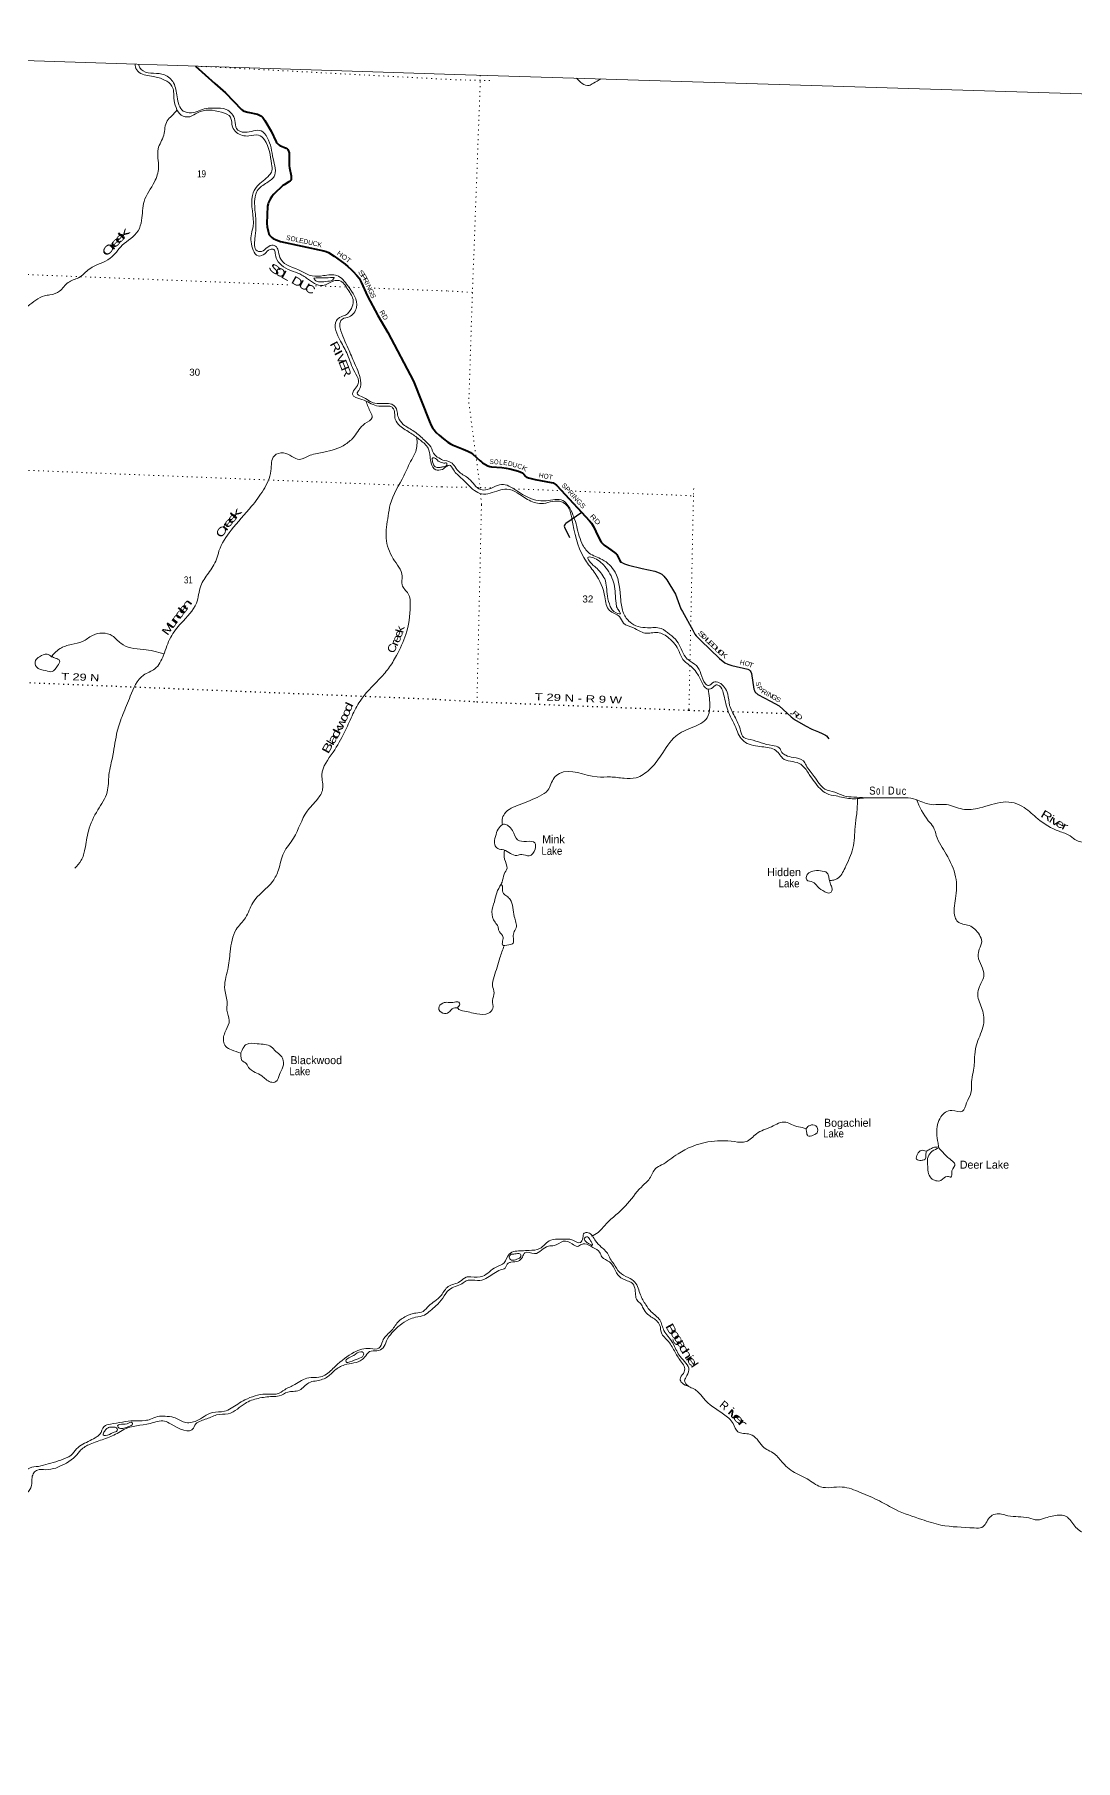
# Model space of a CAD drawing. Header units: feet. Extents: x -745759 to -493183, y 5472 to 195788.
# Drawn here: x -719405 to -693370, y 152644 to 195788 of the extents above; entities that cross this region are included whole.
import ezdxf
from ezdxf.enums import TextEntityAlignment as Align

# ---------------------------------------------------------------- set-up
doc = ezdxf.new("R2010")
doc.units = ezdxf.units.FT
doc.header["$LTSCALE"] = 80
doc.linetypes.add('DOTTED', pattern=[1.5, 0.3, -1.2])
for name, color, linetype, lineweight in [('26', 7, 'Continuous', 40), ('29', 7, 'Continuous', 25), ('39', 7, 'Continuous', 13), ('4', 7, 'Continuous', 13), ('6', 7, 'DOTTED', 25), ('7', 7, 'DOTTED', 13)]:
    doc.layers.add(name, color=color, linetype=linetype, lineweight=lineweight)
for name, color, linetype in [('27', 7, 'Continuous'), ('30', 7, 'Continuous'), ('41', 7, 'Continuous')]:
    doc.layers.add(name, color=color, linetype=linetype)

msp = doc.modelspace()

# ---------------------------------------------------------------- linework, layer by layer
at = {"layer": '26'}
for points in [[(-715380.86, 194998.03), (-714897.4, 194563.66), (-714630.74, 194330.06), (-714226.17, 193916.69), (-714193.15, 193887.78), (-714157.6, 193868.64), (-714073.47, 193846.49), (-713831.85, 193796.65), (-713790.78, 193782.48), (-713757.76, 193765.96), (-713728.87, 193747.38), (-713696.89, 193713.32), (-713641.37, 193639.87), (-713482.36, 193371.09), (-713358.49, 193108.36), (-713341.46, 193076.87), (-713322.77, 193053.9), (-713296.06, 193030.41), (-713294, 193029.38), (-713267.69, 193015.44), (-713114.72, 192947.02), (-713089.72, 192932.34), (-713071.15, 192913.75), (-713048.97, 192872.98), (-713041.23, 192851.81), (-713035.72, 192829.79), (-713033.3, 192503.05), (-713027.8, 192453.33), (-712988.08, 192255.63), (-712982.41, 192197.3), (-712983.95, 192184.4), (-712990.14, 192162.72), (-712997.37, 192148.27), (-713009.23, 192133.3), (-713047.16, 192102.19), (-713164.51, 192030.58), (-713190.64, 192011.59), (-713418.15, 191800.43), (-713472.99, 191737.39), (-713512.2, 191675.45), (-713549.34, 191592.86), (-713562.75, 191556.72), (-713573.97, 191496.45), (-713592.8, 191063.47), (-713589.57, 190984.8), (-713564.81, 190869.18), (-713546.24, 190807.23), (-713532.83, 190779.36), (-713511.47, 190752.58), (-713468.86, 190713.29), (-713432.87, 190689.8), (-713363.62, 190653.41), (-713255.96, 190618.11), (-712170.67, 190382.87), (-712112.14, 190363.32), (-712056.43, 190338.54), (-711907.13, 190248.17), (-711631.48, 190046.57), (-711569.45, 189991.67), (-711482.79, 189913.2), (-711439.46, 189867.78), (-711340.41, 189764.54), (-711288.82, 189696.41), (-711236.35, 189599.52), (-711075.83, 189246), (-710816.43, 188766.61), (-710569.56, 188340), (-709923.67, 187121.43), (-709524.95, 186115.72), (-709482.27, 186016.08), (-709455.45, 185960.33), (-709412.56, 185902.74), (-709356.4, 185842.64), (-709285.62, 185774.02), (-709177.93, 185681.07)], [(-709177.93, 185681.07), (-709068.55, 185598), (-709002.52, 185558.77), (-708932.82, 185524.05), (-708688.18, 185426.88), (-708565.58, 185372.43), (-708497.7, 185337.62), (-708465.5, 185315.65), (-708439.2, 185294.48), (-708258.93, 185127.67), (-708229.24, 185104.01), (-708201.38, 185085.43), (-708065.19, 185010.07), (-708046.62, 185000.78), (-708021.65, 184992.42), (-707979.56, 184985.29), (-707720.22, 184963.9), (-707608.65, 184949.68), (-707517.74, 184930.71), (-707304.29, 184873.28), (-707240.33, 184848.55), (-707203.18, 184827.86), (-707171.2, 184802.05), (-707121.67, 184746.3), (-707106.2, 184733.91), (-707089.42, 184722.32), (-707051.52, 184708.1), (-706885.76, 184664.88), (-706481.08, 184590.44), (-706437.13, 184577.52), (-706406.18, 184561), (-706381.41, 184546.55), (-706350.46, 184519.38), (-706229.61, 184398.22), (-705524.05, 183631.59), (-705474.52, 183572), (-705421.95, 183492.91), (-705305.52, 183242.8), (-705229.49, 183097.63), (-705209.89, 183070.79), (-705186.16, 183047.05), (-705159.8, 183023.95), (-705049.45, 182949.55), (-704896.76, 182841.1), (-704856.74, 182807.76), (-704840.01, 182789.48), (-704821.44, 182760.57), (-704768.66, 182641.32), (-704734.97, 182595.79), (-704732.95, 182595.72)]]:
    msp.add_lwpolyline(points, dxfattribs=at)
at = {"layer": '29'}
for points in [[(-705718.29, 183842.64), (-706118.07, 183566.02), (-706136.42, 183548.74), (-706148.3, 183527.13), (-706155.85, 183494.73), (-706152.61, 183470.96), (-706027.39, 183216.03)], [(-704732.95, 182595.72), (-704647.75, 182554.9), (-704548.44, 182524.66), (-704205.91, 182442.86), (-703888.43, 182374.55), (-703784.14, 182334.54), (-703719.37, 182295.65), (-703663.24, 182248.12), (-703589.98, 182158.08), (-703374.97, 181800.72), (-703237.91, 181431.48), (-703201.91, 181361.86), (-702944.59, 180897.31), (-702890.31, 180796.32), (-702860.08, 180757.43), (-702737.76, 180638.45), (-702276.3, 180192.06), (-702143.19, 180085.14), (-702065.56, 180048.8), (-701964.92, 180017.49), (-701563.24, 179921.48), (-701532.28, 179906.22), (-701506.37, 179880.29), (-701489.08, 179854.38), (-701472.52, 179813.36), (-701411.47, 179424.83), (-701402.18, 179392.07), (-701389.78, 179366.11), (-701379.51, 179348.86), (-701368.19, 179335.86), (-701349.28, 179319.69), (-701313.12, 179294.49), (-700999.57, 179127.91), (-700784, 179007.37), (-700484.69, 178730.67), (-700394.48, 178661.8), (-700125.81, 178509.03), (-699968.06, 178423.72), (-699799.84, 178358.27), (-699703.58, 178316.13), (-699621.54, 178277.24), (-699600.05, 178256.09), (-699536.87, 178184.64)]]:
    msp.add_lwpolyline(points, dxfattribs=at)
at = {"layer": '39'}
for points in [[(-709203.08, 184912.52), (-709368.79, 184904.81), (-709487.27, 185073.05), (-709511.24, 185233.59), (-709563.45, 185445.72), (-709753.33, 185645.03), (-709990.48, 185821.92), (-710265.75, 186004.33), (-710382.21, 186172.5), (-710449.63, 186459.98), (-710516.76, 186496.93), (-710617.55, 186498.82), (-710851.11, 186509.91), (-711218.19, 186665.58), (-711453.21, 186793.9), (-711427.74, 186877.76), (-711327.62, 187013.28), (-711300.97, 187127.4), (-711397.09, 187351.35), (-711579.51, 187792.8), (-711752.17, 188122.75), (-711850.95, 188639.74), (-711775.36, 188715.6), (-711625.72, 188776.46), (-711480.19, 188938.5), (-711434.42, 189128.65), (-711568.46, 189414.68), (-711781.72, 189635.09), (-711919.16, 189628.3), (-712193.94, 189513.71), (-712401.75, 189564.2), (-712604.23, 189699.34), (-712716.19, 189776.42), (-712934.66, 189863.69), (-713342.62, 190160.35), (-713384.8, 190319.57), (-713417.5, 190411.76), (-713514.1, 190417.53), (-713645.41, 190309.49), (-713815.03, 190253.44), (-713932.52, 190395.39), (-713980.94, 190807.39), (-713939.43, 190991.65), (-713953.42, 191767.99), (-713837.67, 191993.81), (-713532.39, 192268.84), (-713465.53, 192379.38), (-713474.86, 192553.49), (-713655.06, 193154.46), (-713799.61, 193275.23), (-714042.56, 193252.34), (-714351.75, 193341.11), (-714453.28, 193478.39), (-714502.3, 193720.71), (-714725.31, 193846.55), (-715328.95, 193833.61), (-715524.48, 193734.13), (-715736.71, 193774.69), (-715864.55, 193961.48), (-715917.9, 194195.89), (-715966.48, 194500.82), (-716150.28, 194649.38), (-716431.19, 194739.08), (-716788.24, 194841.83), (-716881.72, 194978.8), (-716885.35, 195046.14)], [(-716802.59, 195045.7), (-716771.57, 194958.36), (-716687.97, 194878.34), (-716155.22, 194780.89), (-715927.15, 194578.09), (-715837.93, 194229.15), (-715684.34, 193875.7), (-715480.4, 193829.39), (-715114.9, 193942.48), (-714904.88, 193948.47), (-714607.74, 193912.69), (-714394.44, 193641.77), (-714356.01, 193438.25), (-714143.9, 193343.14), (-713739.03, 193379.95), (-713582.28, 193210.22), (-713435.48, 192683.28), (-713412.57, 192237.93), (-713627.14, 192064.43), (-713851.41, 191848.88), (-713899.08, 191610.31), (-713872.89, 191197.15), (-713890.94, 190684.7), (-713840.19, 190383.72), (-713768.47, 190360.73), (-713467.7, 190520.78), (-713356.41, 190478.08), (-713304.83, 190352.84), (-713245.47, 190168.7), (-712734.48, 189876.13), (-712464.9, 189754.54), (-712180.2, 189761.67), (-711843.21, 189764.75), (-711568.94, 189505.61), (-711353.98, 188967.94), (-711532.72, 188730.42), (-711706.37, 188674.54), (-711761.97, 188593.86), (-711757.59, 188448.23), (-711559.73, 187937.49), (-711400.57, 187571.7), (-711244.37, 187078.74), (-711292.08, 186890.68), (-711337.3, 186817.69), (-711227.51, 186736.65), (-710890.95, 186574.08), (-710641.13, 186566.41), (-710472.49, 186545.72), (-710390.03, 186487.97), (-710304.02, 186211.89), (-710181.51, 186043.49), (-709906.09, 185865.11), (-709650.38, 185647.09), (-709495.64, 185477.44), (-709396.4, 185281.66), (-709255.01, 185183.23), (-709196.24, 185150.89)], [(-705852.05, 194695.75), (-705707.05, 194564.83), (-705534.88, 194513.56), (-705428.35, 194569.15), (-705238.53, 194676.28)], [(-720809.59, 188526.71), (-720463.04, 188671.02), (-720046.24, 188806.36), (-719570.68, 189000.03), (-719157.19, 189256.72), (-719019.21, 189277.63), (-718777.44, 189373.3), (-718563.15, 189591.26), (-718302.46, 189706.4), (-718025.35, 189932.01), (-717510.68, 190196.9), (-717209.64, 190518.56), (-716814.2, 190881.01), (-716727.32, 191142.3), (-716664.37, 191616.65), (-716405.19, 192105.6), (-716304.44, 192463.33), (-716312.46, 192928.31), (-716173.93, 193272.45), (-716087.28, 193630.72), (-715973.47, 193755.6), (-715840.65, 193901.97)], [(-712415.82, 189698.44), (-712194.5, 189705.66), (-712000.67, 189710.26), (-711912.13, 189704.8), (-711923.3, 189676.95), (-712072.78, 189620.12), (-712265.07, 189603.34), (-712392.23, 189652.73), (-712415.25, 189696.4)], [(-711110.8, 186610.54), (-711000.66, 186348.03), (-710961.49, 186215.19), (-711143.03, 186060.61), (-711407.75, 185739.55), (-711625.03, 185547.98), (-712169.47, 185346.88), (-712507.37, 185269.08), (-712775.56, 185168.38), (-713178.74, 185329.49), (-713405.38, 185259.5), (-713492.74, 184883.07), (-713680.96, 184403.48), (-713977.35, 183994.76), (-714486.99, 183394.31), (-714791.59, 182878.84), (-714854.11, 182673.17), (-715057.49, 182321.45), (-715245.35, 182005.49), (-715355.06, 181573.37), (-715737.58, 181077.08), (-715999.61, 180721.57), (-716178.51, 180273.95), (-716395.6, 179932.86), (-716680.18, 179774.2), (-717009.26, 179251.6), (-717194.83, 178788.07), (-717334.04, 178375.27), (-717444.5, 177769.42), (-717542.24, 177282.28), (-717589.35, 176851.76), (-717820.62, 176406.17), (-718055.12, 175877.87), (-718143.54, 175422.69), (-718237.1, 175145.5), (-718396.21, 174945.61)], [(-709840.59, 185711.76), (-709871.29, 185362.72), (-709971.84, 185164.59), (-710167.21, 184760.03), (-710508.06, 184039.89), (-710561.65, 183753.07), (-710609.71, 183195.31), (-710434, 182685.43), (-710211.07, 182248.47), (-710211.54, 182030.3), (-710060.88, 181808.27), (-710006.18, 181505.12), (-710118.96, 180788.25), (-710353.39, 180261.97), (-710551.48, 179942.37), (-710790.29, 179664.76), (-711263.24, 179125.51), (-711463.31, 178755.48), (-711650.78, 178346.57), (-711938.56, 177848.63), (-712217.01, 177279.61), (-712198.77, 176921.3), (-712329.48, 176673.84), (-712587.37, 176372.72), (-712928.42, 175699.06), (-713168.53, 175336.64), (-713304.5, 174903.51), (-713444.54, 174624.08), (-713943.68, 174085.86), (-714127.87, 173709.15), (-714359.17, 173417.1), (-714510.19, 172857.28), (-714571.87, 172415.2), (-714646.16, 171908.97), (-714584.74, 171571.21), (-714593.63, 171395.79), (-714532.85, 171144.93), (-714612.74, 170907.62), (-714678.33, 170623.28), (-714622.89, 170493.85), (-714479.09, 170405.43), (-714245.26, 170324.59)], [(-709195.86, 185082.72), (-709305.64, 185126.61), (-709407.46, 185205.31), (-709443.79, 185204.7), (-709447.74, 185103.84), (-709381.9, 184982.09), (-709279.66, 184966), (-709200.71, 184982.02)], [(-709196.24, 185150.89), (-708993.62, 185092.95), (-708778.44, 184848.64), (-708538.79, 184684.42), (-708247.7, 184411.74), (-708080.11, 184413.11), (-707676.74, 184543.18), (-707494.95, 184475.49), (-707103.94, 184238.38), (-706612.35, 184131.73), (-706190.21, 184140.11), (-706054.78, 184003.04), (-705861.52, 183553.37), (-705714.82, 183070.12), (-705532.72, 182827.29), (-705206.23, 182664.68), (-704884.06, 182348.72), (-704742.17, 181652.1), (-704672.7, 181323.01), (-704511.52, 181096.37), (-704073.3, 180958.91), (-703734.7, 180939.33), (-703518.76, 180793.95), (-703337.84, 180623.3), (-703126.8, 180231.69), (-703060.15, 180161.17), (-702852.39, 180011.98), (-702736.98, 179808.83), (-702620.92, 179557.2), (-702545.41, 179514.7), (-702422, 179596.06), (-702283.04, 179584.09), (-702068.94, 179301.45), (-702020.35, 179019.39), (-701875.63, 178710.41), (-701730.87, 178330.76), (-701698.91, 178247.07), (-701503.45, 178162.84), (-700958.48, 178016.33), (-700778.36, 177960.81), (-700711.06, 177841.8), (-700616.17, 177770.49), (-700429.94, 177716.81), (-700175.98, 177630.95), (-700108.39, 177522.03), (-699902.35, 177239.61), (-699636.6, 176927.25), (-699388.52, 176847.61), (-699162.92, 176758.5), (-698913.7, 176726.22), (-698628.81, 176708.13)], [(-698628.81, 176708.13), (-699001.41, 176687.34), (-699358.86, 176753.89), (-699593.39, 176812.95), (-699755.44, 176936.63), (-700028.07, 177291.59), (-700207.4, 177518.74), (-700280.73, 177567.24), (-700694.92, 177697.97), (-700782.62, 177809.48), (-700900.87, 177911.73), (-701262.07, 177988.48), (-701666.01, 178124.98), (-701779.25, 178261.43), (-701866.42, 178463.79), (-702068.25, 178895.53), (-702179.14, 179330.78), (-702277.19, 179505.17), (-702353.21, 179529.51), (-702472.76, 179441.99), (-702590.04, 179435.17), (-702716.67, 179598.25), (-702858.89, 179852.63), (-702974.38, 179981.06), (-703189.19, 180166.8), (-703284.42, 180369.38), (-703537.56, 180699.57), (-703818.34, 180836.67), (-704137.56, 180827.42), (-704424.67, 180954.6), (-704671.56, 181076.61), (-704778.07, 181237.11), (-705026.01, 181393.48), (-705139.74, 181727.84), (-705381.63, 182314.17), (-705601.44, 182609.1), (-705940.13, 183557.59), (-706179.47, 184091.35), (-706273.48, 184122.25), (-706735.43, 184062.48), (-707073.59, 184168.87), (-707595.32, 184423.77), (-707789.99, 184392.87), (-708226.45, 184306.13), (-708399.78, 184387.72), (-708739.94, 184710.24), (-708926.28, 184903.26), (-709031.91, 185023.34), (-709085.97, 185000.73), (-709203.08, 184912.52)], [(-709200.71, 184982.02), (-709111.09, 185007.38), (-709091.69, 185051.27), (-709108.93, 185084.06), (-709143.57, 185072.91), (-709195.86, 185082.72)], [(-705520.36, 182728.5), (-705395.56, 182691.65), (-705107.65, 182449.34), (-704911.08, 182046.02), (-704861.89, 181570.09), (-704836.78, 181458.32), (-704774.78, 181365.71), (-704748.02, 181312.46), (-704855.64, 181332.87), (-705005.36, 181493.33), (-705076.82, 181751.79), (-705145.58, 182177.79), (-705369.59, 182466.77), (-705549.94, 182657.6), (-705568.58, 182712.65), (-705517.64, 182729.39)], [(-716164.24, 180305.5), (-716681.17, 180418.72), (-716996.51, 180453.19), (-717246.11, 180569.95), (-717460.55, 180760.1), (-717956.42, 180769.25), (-718204.59, 180613.22), (-718487.71, 180543.4), (-718766.21, 180437.03), (-718907.9, 180321.31), (-718977.84, 180235.14)], [(-718977.84, 180235.14), (-719092.21, 180302.21), (-719280.51, 180232.74), (-719380.9, 180141.69), (-719359.02, 179979.21), (-719122.58, 179887.2), (-718966.19, 179862.95), (-718827.57, 180003.03), (-718776.12, 180132.35), (-718884.37, 180201.2), (-718977.1, 180236.05)], [(-702556, 179422.51), (-702518.21, 178974.76), (-702584.32, 178706.01), (-702944.19, 178471.73), (-703366.36, 178247.28), (-703730.96, 177772.82), (-704021.51, 177419.48), (-704358.45, 177210.82), (-704659.63, 177197.03), (-705001.91, 177228.82), (-705334.96, 177230.06), (-706277.33, 177314.99), (-706407.64, 177203.53), (-706569.69, 176897.08), (-706771.63, 176751.28), (-707284.45, 176533.39), (-707648.01, 176311.34), (-707710.66, 176165.67), (-707703.98, 176044.32)], [(-698821.79, 176697.36), (-698842.53, 176307.29), (-698881.93, 175983.27), (-698937.38, 175447.66), (-699132.78, 174960.4), (-699336.44, 174681.36), (-699418.04, 174651.34), (-699525.34, 174640.2)], [(-698629.06, 176708.12), (-697888.5, 176708.71), (-697360.81, 176665.67), (-697023.04, 176545.15), (-696597.26, 176539.3), (-696198.74, 176425.16), (-695763.87, 176455.4), (-695178.4, 176600.57), (-694906.43, 176580.84), (-694655.4, 176462.75), (-694314.04, 176182.6), (-693779.73, 175872.82), (-693504.38, 175758.09), (-693340.19, 175638.39), (-693053.62, 175563.73), (-692900.97, 175464.55), (-692669.83, 175357.11), (-692264.16, 175353.84), (-692103.13, 175337.22), (-691845.9, 175152.31), (-691585.49, 174937.03), (-690955.15, 174596.29), (-690613.6, 174394.89), (-690260.72, 174237.6), (-690066.36, 174185.72), (-689762.03, 173953.05), (-689305.39, 173609.1), (-688946.4, 173453.66), (-688583.06, 173380.89), (-688441.12, 173403.17), (-688265.07, 173418.44), (-688214.27, 173358.45), (-688037.95, 173311.11), (-687814.73, 173137.26), (-687426.82, 173005.24), (-687324.43, 172770.15), (-686944.35, 172503.05), (-686756.24, 172229.21), (-686236.02, 171992.52), (-685680.6, 171643.78), (-685794.52, 171325.88)], [(-697348.29, 176663.74), (-697052.72, 176136.05), (-696924.13, 175970.9), (-696851.14, 175766.92), (-696605.96, 175297.62), (-696367.48, 174733.59), (-696370.65, 174190.46), (-696381.87, 173720.26), (-696318.25, 173613.47), (-696032.3, 173516.62), (-695774.42, 173283.23), (-695716.49, 173118.04), (-695776.35, 172927.87), (-695803.65, 172746.89), (-695661.51, 172274.41), (-695768.35, 171992.67), (-695814.54, 171785.96), (-695703.74, 171419.37), (-695672.23, 171032.79), (-695830.18, 170584.86), (-695889.07, 170285.62), (-695918.07, 169900.73), (-695965.17, 169661.74), (-695986.7, 169327.12), (-696094.49, 169083.77), (-696195.25, 168874.56), (-696465.21, 168894.23), (-696738.31, 168730.22), (-696838.42, 168329.14), (-696809.16, 168077.92), (-696788.36, 167956.17)], [(-707702.82, 176044.37), (-707808.18, 175928.09), (-707873.98, 175742.13), (-707895.97, 175534.75), (-707817.95, 175437.66), (-707667.41, 175407.19), (-707504.39, 175317.82), (-707340.29, 175266.78), (-707220.48, 175291.7), (-707031.67, 175258.14), (-706883.63, 175425.65), (-706893.37, 175581.42), (-707098.21, 175619.46), (-707323.33, 175654.03), (-707449.99, 175887.78), (-707557.64, 176007.92), (-707647.39, 176046.78), (-707703.98, 176044.32)], [(-707649.16, 175398.25), (-707647.71, 175174.41), (-707587.51, 174946.55), (-707658.22, 174801.12), (-707712.31, 174600.69), (-707735.92, 174550.87)], [(-699525.4, 174638.18), (-699540.88, 174733.53), (-699578.61, 174827.48), (-699750.67, 174882.78), (-699940.56, 174877.99), (-700099.8, 174743.11), (-700088.12, 174655.95), (-699942.29, 174601.38), (-699820.24, 174490.94), (-699638.24, 174358.63), (-699511.84, 174330.86), (-699463.97, 174382.02), (-699467.3, 174479.05), (-699486.28, 174521.98), (-699525.4, 174638.18)], [(-707735.92, 174550.87), (-707844.98, 174333.81), (-707903.79, 174109.28), (-707965.4, 173856.56), (-707885.94, 173595.85), (-707810.39, 173482.67), (-707794.85, 173389.35), (-707703.34, 173269.66), (-707690.33, 173158.23), (-707701.92, 173033.35), (-707546.49, 173033.04), (-707434.29, 173074.33), (-707428.7, 173201.4), (-707418.96, 173332.38), (-707360.92, 173457.98), (-707405.52, 173737.91), (-707510.53, 174166.93), (-707595.06, 174248.06), (-707677.96, 174315), (-707698.07, 174460.96), (-707716.37, 174528.11), (-707739, 174544.73)], [(-707657.87, 173008.32), (-707765.58, 172707.99), (-707909.87, 172243.53), (-707952.82, 172008.46), (-707911.25, 171835.65), (-707950.94, 171644.92), (-707942.56, 171440.73), (-708052.93, 171320.63), (-708339.87, 171310.49), (-708697.1, 171385.1), (-708790.99, 171420.04), (-708826.22, 171459.4)], [(-708826.22, 171459.4), (-708771.28, 171546.71), (-708791.93, 171601.81), (-708903.05, 171598.86), (-709196.44, 171574.76), (-709296.78, 171452.37), (-709191.32, 171326.23), (-709041.37, 171346.27), (-708958.07, 171436.83), (-708824.76, 171457.77)], [(-714244.03, 170329.64), (-714173.9, 170472.38), (-714106.52, 170544.51), (-713835.61, 170560.26), (-713483.49, 170485.98), (-713371.02, 170370.5), (-713240.34, 170256.33), (-713182.32, 170140.94), (-713212.69, 169932.01), (-713274.61, 169792.99), (-713366.39, 169612.7), (-713501.89, 169603.82), (-713723.8, 169757.9), (-713883.78, 169844.92), (-714052.34, 169970.66), (-714126.62, 170082.64), (-714216.98, 170144.74), (-714241.31, 170244.68), (-714245.26, 170324.59)], [(-700105.47, 168444.79), (-700300.17, 168484.56), (-700470.2, 168539.81), (-700615.92, 168598.41), (-700976.35, 168487.33), (-701348.75, 168309.94), (-701608.64, 168113.26), (-701897.32, 168113.26), (-702565.72, 168105.71), (-703310.89, 167809.51), (-703724.51, 167530.29), (-703870.33, 167441.48), (-704022.72, 167191.3), (-704228.55, 166978.97), (-704621.34, 166507.32), (-705106.41, 166056.43), (-705310.16, 165846.06), (-705478.99, 165747.67)], [(-700105.47, 168444.79), (-700008.45, 168520.83), (-699867.42, 168510.82), (-699819.07, 168364.08), (-699930.6, 168274.3), (-700062.23, 168259.81), (-700097.77, 168359.76), (-700105.47, 168444.79)], [(-697099.59, 167871.99), (-697234.22, 167893.93), (-697319.65, 167799.39), (-697343.29, 167676.87), (-697231.18, 167643.44), (-697184.5, 167652.23), (-697131.43, 167672.96), (-697114.76, 167763.37), (-697106.55, 167839.88), (-697099.59, 167871.99)], [(-696793.5, 167980.28), (-696927.42, 167964.1), (-697013.39, 167922.08), (-697099.59, 167871.99)], [(-696788.26, 167956.06), (-696954.19, 167873.98), (-697059.02, 167735.56), (-697068.5, 167541.96), (-696979.2, 167200.2), (-696734.48, 167144.89), (-696572.29, 167241.32), (-696485.84, 167228.81), (-696459.27, 167383.56), (-696385.92, 167551.13), (-696478.06, 167648.62), (-696682.61, 167840.13), (-696788.36, 167956.17)], [(-709871.81, 163829.41), (-709685.8, 163870.34), (-709544.55, 164011.79), (-709394.06, 164122.68), (-709230.28, 164275.61), (-709058.69, 164490.92), (-708764.53, 164613.95), (-708612.03, 164724.79), (-708488.64, 164733.45), (-708193.4, 164751.45), (-707862, 164978.44), (-707655.04, 165087.76), (-707536, 165300.5), (-707384.58, 165373), (-707224.83, 165382.67), (-707030.67, 165395.41), (-706771.06, 165438.63), (-706494.52, 165653.03), (-706245.68, 165672.32), (-705943.45, 165651.74), (-705753.41, 165589.88), (-705689.55, 165707.24), (-705655.89, 165827.46), (-705560.74, 165836.92), (-705372.72, 165631.74), (-705229.67, 165478.3), (-705037.9, 165262.92), (-705005.88, 165181.24), (-704916.5, 165057.58), (-704775.04, 164847.64), (-704556.68, 164716.33), (-704390.37, 164600.61), (-704249.9, 164283.68), (-704117.59, 164035.63), (-703979.32, 163856.07), (-703766.87, 163658.29), (-703663.36, 163390.85), (-703562.39, 163248.69), (-703413.04, 163032.47), (-703344.57, 162883.14), (-703257.6, 162745.41), (-703039.04, 162406.09), (-703117.05, 162216.43), (-703145.6, 162134.44), (-703113.35, 162060.84), (-703042.61, 161992.22)], [(-705512.91, 165663.21), (-705597.87, 165736.99), (-705651.28, 165704.15), (-705627.33, 165622.7), (-705546.16, 165565.91), (-705452.38, 165526.94), (-705459.43, 165563.48), (-705495.82, 165633.16), (-705512.91, 165663.21)], [(-703040.58, 161991.05), (-703209.61, 162083.72), (-703259.5, 162175.99), (-703176.68, 162321.09), (-703146.26, 162469.67), (-703223.31, 162601.07), (-703383.86, 162849.91), (-703551.96, 163117.13), (-703727.43, 163338.12), (-703764.68, 163520.91), (-703846.16, 163638.29), (-704071.79, 163798.08), (-704182.68, 163946.58), (-704242.03, 164061.32), (-704336.52, 164146.76), (-704370.93, 164287.06), (-704465.63, 164580.5), (-704579.13, 164636.18), (-704781.92, 164746.87), (-704899.79, 164933.93), (-705024.18, 165105.02), (-705214.36, 165233.52), (-705271.63, 165350.23), (-705437.89, 165467.97), (-705645.34, 165556.57), (-705720.37, 165544.53), (-705830.83, 165493.1), (-705958.11, 165561.28), (-706180.42, 165624.04), (-706403.46, 165517.2), (-706553.24, 165503.21), (-706725.8, 165396.98), (-706899.76, 165312.99), (-707145.45, 165334), (-707202.98, 165226.56), (-707308.75, 165126.53), (-707489.18, 165099.27), (-707558.56, 165072.94), (-707636.6, 164953.96), (-707746.94, 164906.56), (-708075.36, 164713.81), (-708267.13, 164642.44), (-708515.12, 164653.42), (-708606.57, 164631.75), (-708715.52, 164562.1), (-709036.75, 164409.53), (-709194, 164201.9), (-709364.97, 164008.78), (-709505.71, 163885.5), (-709654.12, 163776.56), (-709874.07, 163722.98)], [(-707418.95, 165299.25), (-707293.38, 165313.91), (-707249.34, 165300.56), (-707255.71, 165217.94), (-707339.71, 165173.85), (-707477.56, 165153.47), (-707531.99, 165227.69), (-707483.61, 165297.02), (-707418.95, 165299.25)], [(-719889.83, 158897.68), (-719940.66, 159093.6), (-719867.44, 159211.98), (-719689.77, 159370.75), (-719634.04, 159505.96), (-719653.52, 159678.45), (-719634.32, 159859.53), (-719527.73, 159954.39), (-719308.24, 159996.37), (-719059.75, 160057.44), (-718569.02, 160226.28), (-718490.51, 160273.74), (-718351.02, 160436.01), (-718195.3, 160549.16), (-717840.9, 160739.45), (-717767.96, 160799.25), (-717665.64, 160991.25), (-717501.98, 161049.55), (-716923.69, 161136.19), (-716636.98, 161143.25), (-716506.73, 161172.54), (-716326.49, 161242.31), (-716138.71, 161247.14), (-715921.89, 161220.54), (-715656.34, 161099.12), (-715350.32, 161135.73), (-715158.5, 161243.44), (-714950.89, 161342.45), (-714655.18, 161373.4), (-714321.31, 161554.39), (-714141.74, 161658.54), (-713625.77, 161802.15), (-713450.39, 161799.38), (-713337.04, 161809.13), (-713147.4, 161912.88), (-712894.22, 162042.45), (-712546.64, 162212.81), (-712292.08, 162223.13), (-712140.58, 162279.88), (-711877.8, 162499.99), (-711412.35, 162847.6), (-711007.28, 162940.97), (-710793.23, 162946.8), (-710697.18, 163132.99), (-710619.86, 163253.22), (-710492.02, 163375.54), (-710317.86, 163599.09), (-710079.45, 163763.59), (-709989.33, 163798.47), (-709871.81, 163829.41)], [(-718870.11, 159955.12), (-718380.52, 160249.26), (-718245.3, 160405.64), (-718013.64, 160552.21), (-717667.81, 160678.19), (-717339.55, 160818.99), (-717174.23, 160919.65), (-716510.76, 161069.66), (-716157.46, 161128.67), (-715989.19, 161047.39), (-715428.16, 160950.86), (-715392.93, 161026.26), (-715276.35, 161118.71), (-714991.81, 161224.84), (-714852.4, 161282.06), (-714560.87, 161309.13), (-714330.31, 161427.46), (-714139.09, 161571.56), (-713811.46, 161696.22), (-713456.7, 161741.04), (-713282.54, 161758.52), (-713071.14, 161851.33), (-712939.28, 161870.46), (-712780.75, 161900.67), (-712541.47, 162087.35), (-712384.49, 162129.74), (-712098.56, 162219.66), (-711893.92, 162397.58), (-711650.64, 162531.58), (-711211.69, 162666.06), (-711093.53, 162798.86), (-711024.38, 162864.86), (-710839.99, 162885.99), (-710685.77, 162960.82), (-710602.36, 163133.34), (-710465.48, 163332.08), (-710260.12, 163528.16), (-710044.97, 163665.27), (-709874.07, 163722.98)], [(-711415.35, 162770.94), (-711246.4, 162861.36), (-711184.52, 162844.82), (-711181.48, 162767.93), (-711311.68, 162688.13), (-711516.65, 162605.17), (-711611.31, 162608.85), (-711618.26, 162637.4), (-711542.91, 162707.21), (-711474.37, 162740.16), (-711415.35, 162770.94)], [(-703042.61, 161992.22), (-702804.25, 161854.29), (-702675.32, 161701.25), (-702173.76, 161303.53), (-701932.13, 161066.56), (-701814.71, 160863.35), (-701507.74, 160796.2), (-701335.54, 160674.26), (-701199.17, 160498.79), (-700899.75, 160306.65), (-700688.04, 160082.63), (-700350.32, 159816.72), (-700083.55, 159684.06), (-699748, 159484.84), (-699209.14, 159479.86), (-698752.65, 159345.93), (-698270.18, 159130.49), (-697872.44, 158917.42), (-697215.34, 158666.81), (-696734.69, 158530.18), (-695901.03, 158456.36), (-695708.83, 158471.18), (-695522.32, 158714.35), (-695368.37, 158804.95), (-695064.75, 158762.13), (-694539.42, 158707.04), (-694322.82, 158656.55), (-694121.53, 158707.46), (-693784.48, 158776.79), (-693633.54, 158760.45), (-693415.83, 158534.25), (-693169.02, 158337.52), (-692871, 158311), (-692437.41, 158367.53), (-692057.31, 158746.64), (-691576.45, 159048.21), (-691190.96, 159332.25), (-690750.83, 159764.21), (-690415.97, 160114.29), (-690303.44, 160454.44)], [(-717533.18, 160973.99), (-717454.31, 160979.01), (-717338.92, 160938.16), (-717336.78, 160889.59), (-717441.56, 160841.13), (-717628.08, 160765.54), (-717683.76, 160785.88), (-717654.26, 160869.59), (-717597.04, 160940.1), (-717533.18, 160973.99)], [(-717115.78, 160969.91), (-716984.67, 161021.38), (-716951.02, 161056.44), (-716961.92, 161087.17), (-717088.14, 161057.73), (-717276.24, 161044.82), (-717326, 161010.39), (-717283.9, 160952.19), (-717166.85, 160953.7), (-717113, 160971)], [(-741112.85, 153024.32), (-740838.48, 153118.63), (-740585.49, 153162.26), (-740428.82, 153329.01), (-740210.11, 153350.82), (-739815.31, 153181.95), (-739546.05, 153155.34), (-739299.86, 153363.97), (-739031.19, 153373.74), (-738754.74, 153427.66), (-738502.74, 153526.98), (-738380.79, 153550.53), (-738147.71, 153527.34), (-737898.83, 153495.45), (-737419.43, 153426.33), (-737093.18, 153464.18), (-736680.88, 153484.54), (-736379.55, 153452.64), (-736076.45, 153311.57), (-735521.74, 153156.7), (-735257.02, 153168.64), (-734947.17, 153251.57), (-734825.57, 153214.52), (-734655.79, 153171.57), (-734464.93, 153358.11), (-734308.34, 153493.45), (-734146.1, 153515.44), (-733761.96, 153383.35), (-733337.1, 153209.27), (-732864.89, 153265.69), (-732415.87, 153399.78), (-732322.27, 153729.5), (-732204.03, 153864.31), (-732057.67, 153892.97), (-731763.45, 153782.56), (-731462.44, 153639.55), (-731191.25, 153713.88), (-730949.52, 153963.09), (-730560.76, 154515.71), (-730451.25, 154582.17), (-730266.11, 154570.94), (-729689.87, 154605.14), (-729529.06, 154796.89), (-729359.4, 155008.49), (-729131.61, 155056.22), (-728589.23, 155204.87), (-727589.28, 155499.4), (-727465, 155633.98), (-727202.38, 156056.13), (-727071.54, 156152.07), (-726973.99, 156170.51), (-726812.94, 155956.16), (-726589.18, 155694.94), (-726180.47, 155675.03), (-725652.74, 155810.11), (-725510.25, 155946), (-725286.21, 156155.49), (-725137.44, 156194.17), (-724709.03, 156213.9), (-724533.76, 156362.66), (-724369.08, 156653.25), (-724225.8, 156706.28), (-723766.9, 156783.42), (-723603.52, 156886.17), (-723153, 157264.67), (-723027.33, 157279.99), (-722810.87, 157295.83), (-722348.89, 157451.64), (-722263.04, 157583.67), (-722289.93, 157772.6), (-722253.4, 157932.81), (-722112.14, 158088.95), (-722025.14, 158095.68), (-721862.31, 158081.27), (-721432.04, 158096.9), (-720934.12, 158243.23), (-720855.93, 158385.66), (-720761.94, 158519.39), (-720560.61, 158612.59), (-720198.86, 158681.38), (-719796.39, 158811.22), (-719807.77, 158932.88), (-719873.13, 159066.74), (-719787.98, 159180.61), (-719594.51, 159330.68), (-719482.43, 159514.22), (-719466.32, 159719.67), (-719419.44, 159835.03), (-719334.02, 159904.44), (-719129.97, 159912.68), (-718870.11, 159955.12)]]:
    msp.add_spline(points, degree=3, dxfattribs=at)
at = {"layer": '4'}
msp.add_lwpolyline([(-739699.92, 195787.95), (-708889.59, 194791.67), (-678077.93, 193837.75), (-647264.98, 192926.23), (-616450.81, 192057.09), (-585635.48, 191230.34), (-554819.03, 190445.97), (-524001.53, 189704), (-493183.05, 189004.41), (-497222.97, 5471.78), (-528293.91, 6177.09), (-559363.85, 6925.15), (-590432.73, 7715.93), (-621500.49, 8549.46), (-652567.08, 9425.72), (-683632.43, 10344.71), (-714696.49, 11306.44), (-745759.19, 12310.89)], close=True, dxfattribs=at)
msp.add_lwpolyline([(-739699.92, 195787.95), (-708889.59, 194791.67), (-678077.93, 193837.75), (-647264.98, 192926.23), (-616450.81, 192057.09), (-585635.48, 191230.34), (-554819.03, 190445.97), (-524001.53, 189704), (-493183.05, 189004.41), (-497222.97, 5471.78), (-528293.91, 6177.09), (-559363.85, 6925.15), (-590432.73, 7715.93), (-621500.49, 8549.46), (-652567.08, 9425.72), (-683632.43, 10344.71), (-714696.49, 11306.44), (-745759.19, 12310.89)], close=True, dxfattribs=at)
at = {"layer": '6'}
msp.add_line((-701939.09, 178861.89), (-700381.94, 178811.26), dxfattribs=at)
for points in [[(-731367.32, 180151.46), (-726039.95, 179901.15), (-720727.32, 179635.29), (-709383.81, 179175.45)], [(-709383.81, 179175.45), (-708339.08, 179108.38), (-703038.07, 178897.63), (-702049.77, 178865.49)]]:
    msp.add_lwpolyline(points, dxfattribs=at)
at = {"layer": '7'}
for p, q in [((-715357.87, 194997.29), (-708893.84, 194657.51)), ((-715357.87, 194997.29), (-708893.84, 194657.51)), ((-712373.36, 189505.37), (-711613.36, 189475.72)), ((-711545.94, 189473.09), (-711138.32, 189457.19)), ((-710910.24, 189448.29), (-709060.99, 189376.13)), ((-708452.38, 189342.3), (-709060.99, 189376.13)), ((-709215.96, 184479.39), (-708491.34, 184468.05)), ((-707417.58, 184431.62), (-706157.82, 184382.57)), ((-705883.54, 184371.89), (-702924.94, 184256.69)), ((-703014.42, 180017.77), (-703038.07, 178897.63))]:
    msp.add_line(p, q, dxfattribs=at)
for points in [[(-708014.95, 194638.97), (-708254.32, 194642.28), (-708893.84, 194657.51)], [(-708014.95, 194638.97), (-708254.32, 194642.28), (-708893.84, 194657.51)], [(-708258.06, 194771.7), (-708256.6, 194614.17), (-708452.38, 189342.3), (-708544.45, 186590.18), (-708260.34, 184464.44), (-708256.69, 184416.82)], [(-725803.9, 190057.29), (-720771.54, 189833.06), (-713020.75, 189530.63)], [(-709215.96, 184479.39), (-720664.53, 184937.56), (-725934.44, 185213.79), (-731273.55, 185472.65)], [(-708248.17, 184305.63), (-708227.15, 184031.54), (-708339.08, 179108.38)], [(-708323.58, 184465.43), (-708260.34, 184464.44), (-707961.97, 184452.82)], [(-702919.4, 184438.16), (-702924.94, 184256.69), (-703012.15, 180125.49)]]:
    msp.add_lwpolyline(points, dxfattribs=at)

# ---------------------------------------------------------------- texts
at = {"layer": '27'}
for s, rotation, p in [('SOLEDUCK', 347.77, (-713120.39, 190660.35)), ('HOT', 349.577, (-706800.54, 184720.38))]:
    msp.add_text(s, height=120, rotation=rotation, dxfattribs=at).set_placement(p)
for s, rotation, width, p in [('HOT', 322.814, 1.15, (-711854.57, 190299.57)), ('RD', 299.918, 1.1, (-710782.76, 188855.25)), ('SPRINGS', 312.625, 1.1, (-706236.22, 184509.82)), ('RD', 312.625, 1.3, (-705525.17, 183735.26))]:
    msp.add_text(s, height=120, rotation=rotation, dxfattribs=dict(at, width=width)).set_placement(p)
for s, rotation, width, p in [('S', 308.813, 1.6, (-711269.7, 189781.98)), ('P', 303.134, 1.45, (-711213.11, 189694.99)), ('R', 298.437, 1.2, (-711167.89, 189608.01)), ('N', 294.421, 1.1, (-711090.23, 189447.03)), ('S', 292.418, 1.15, (-710994.34, 189235.47)), ('S', 354.489, 0.8, (-707976.38, 185052.14)), ('O', 355.285, 0.7, (-707860.62, 185045.33)), ('L', 355.285, 0.85, (-707742.1, 185037.45)), ('E', 352.737, 0.85, (-707634.53, 185024.63)), ('D', 348.213, 0.85, (-707517.45, 185002.67)), ('U', 344.941, 0.95, (-707407.33, 184972.94)), ('K', 330.885, 1.25, (-707176.36, 184889.35))]:
    msp.add_text(s, height=120, rotation=rotation, dxfattribs=dict(at, width=width)).set_placement(p, align=Align.CENTER)
for s, rotation, p in [('I', 294.421, (-711132, 189536.57)), ('G', 294.421, (-711040.21, 189336.86)), ('C', 339.941, (-707288.96, 184939.79))]:
    msp.add_text(s, height=120, rotation=rotation, dxfattribs=at).set_placement(p, align=Align.CENTER)
at = {"layer": '30'}
for s, rotation, width, p in [('S', 315.793, 1.8, (-702760.52, 180752.48)), ('L', 315.951, 2.05, (-702595.7, 180593.22)), ('E', 315.951, 1.8, (-702515.52, 180515.65)), ('D', 315.951, 1.65, (-702437.03, 180439.75)), ('U', 315.951, 1.65, (-702354.49, 180359.89)), ('C', 321.227, 1.45, (-702278.67, 180295.56)), ('K', 321.227, 1.55, (-702192.07, 180226)), ('H', 346.557, 0.85, (-701717.84, 180031.63)), ('T', 339.978, 1.25, (-701503.84, 179972.19)), ('S', 278.93, 0.85, (-701361.58, 179544.27)), ('P', 290.273, 1.1, (-701322.4, 179418.31)), ('R', 332.02, 1.2, (-701183.11, 179305.08)), ('N', 332.02, 1.2, (-701025.65, 179219.38)), ('G', 332.02, 1.1, (-700927.87, 179167.87)), ('S', 330.787, 1.3, (-700838.09, 179113.84)), ('R', 317.248, 1.6, (-700404.72, 178752.07)), ('D', 322.64, 1.45, (-700315.2, 178687.29))]:
    msp.add_text(s, height=120, rotation=rotation, dxfattribs=dict(at, width=width)).set_placement(p, align=Align.CENTER)
for s, rotation, p in [('O', 315.951, (-702702.08, 180696.13)), ('O', 340.557, (-701599.17, 180002.7)), ('I', 332.02, (-701107.49, 179262.45))]:
    msp.add_text(s, height=120, rotation=rotation, dxfattribs=at).set_placement(p, align=Align.CENTER)
at = {"layer": '41'}
for s, rotation, width, p in [('e', 47.439, 1.95, (-717304.4, 190533.64)), ('e', 47.439, 1.95, (-717202.53, 190638.94)), ('k', 47.028, 2.2, (-717099.11, 190741.9)), ('C', 49.248, 1.6, (-717492.53, 190341.12)), ('r', 48.12, 2.1, (-717382.72, 190447.21)), ('S', 322.468, 1.75, (-713454.15, 189843.59)), ('O', 332.376, 1.2, (-713304.68, 189753.37)), ('L', 330.445, 1.55, (-713162.34, 189673.46)), ('D', 330.547, 1.4, (-712885.92, 189524.09)), ('U', 330.924, 1.35, (-712706.99, 189427.79)), ('C', 330.388, 1.3, (-712559.37, 189339.8)), ('R', 298.197, 1.4, (-711964.81, 187935.87)), ('I', 298.71, 1.7, (-711891.32, 187783.87)), ('V', 295.123, 1.3, (-711824.11, 187632.88)), ('E', 292.479, 1.45, (-711762.62, 187495.85)), ('R', 292.425, 1.3, (-711697.6, 187325.5)), ('e', 49.414, 1.85, (-714390.22, 183637.52)), ('k', 48.757, 2.1, (-714296.94, 183748.5)), ('C', 57.651, 1.4, (-714650.04, 183302.97)), ('r', 54.265, 1.85, (-714559.31, 183425.74)), ('e', 51.056, 1.8, (-714482.95, 183531.42)), ('n', 52.604, 1.85, (-715527.1, 181480.56)), ('n', 53.108, 1.8, (-715793.75, 181132.48)), ('d', 52.149, 1.95, (-715696.34, 181261.82)), ('e', 52.149, 1.75, (-715613.26, 181372.93)), ('M', 54.107, 1.4, (-715987.05, 180875.37)), ('u', 53.108, 1.85, (-715879.98, 181020.64)), ('e', 67.562, 1.25, (-710256.76, 180647.62)), ('k', 74.47, 1.25, (-710168.11, 180895.84)), ('e', 69.703, 1.2, (-710209.57, 180773.86)), ('C', 67.878, 1.15, (-710370.74, 180409.08)), ('r', 66.562, 1.45, (-710306.06, 180537.51)), ('d', 64.826, 1.55, (-711468.6, 178938.23)), ('w', 64.996, 1.4, (-711649.75, 178538.69)), ('o', 65.744, 1.3, (-711582.3, 178676.86)), ('o', 65.744, 1.3, (-711523.43, 178801.99)), ('a', 59.395, 1.6, (-711863.67, 178133.95)), ('k', 61.394, 1.65, (-711727.44, 178373.1)), ('c', 59.395, 1.7, (-711790.71, 178257.31)), ('B', 61.503, 1.55, (-711994.54, 177913.18)), ('l', 59.61, 1.25, (-711921.66, 178035.59)), ('S', 0.046, 0.9, (-698451.09, 176788.26)), ('o', 0.046, 0.7, (-698304.92, 176788.39)), ('D', 0.046, 0.85, (-697976.3, 176788.64)), ('u', 358.542, 0.9, (-697801.67, 176786.52)), ('c', 359.464, 0.85, (-697659.88, 176782.08)), ('R', 329.539, 1.45, (-694140.49, 176175.39)), ('i', 329.539, 1.3, (-694015.14, 176093.01)), ('v', 329.82, 1.6, (-693913.56, 176034.1)), ('e', 330.82, 1.45, (-693798.24, 175972.74)), ('r', 332.922, 1.55, (-693678.91, 175907.44)), ('B', 298.687, 1.55, (-703568.53, 163384.2)), ('o', 305.375, 1.65, (-703449.22, 163236.21)), ('g', 304.936, 1.75, (-703365.99, 163117.3)), ('a', 300.391, 1.6, (-703306.93, 163008.66)), ('c', 298.336, 1.6, (-703248.29, 162890.68)), ('h', 302.39, 1.65, (-703171.34, 162758.77)), ('i', 304.22, 1.45, (-703099.92, 162654.35)), ('e', 304.22, 1.6, (-703039.75, 162567.08)), ('l', 303.301, 1.35, (-702976.68, 162473.19)), ('i', 319.866, 1.7, (-702049.06, 161302.43)), ('v', 314.866, 2.2, (-701966.42, 161212.79)), ('e', 316.245, 2, (-701868.66, 161121.6)), ('r', 313.611, 2.2, (-701768.36, 161017.47))]:
    msp.add_text(s, height=200, rotation=rotation, dxfattribs=dict(at, width=width)).set_placement(p, align=Align.CENTER)
for s, rotation, p in [('l', 0.046, (-698184.15, 176788.47)), ('R', 321.189, (-702217.19, 161441.12))]:
    msp.add_text(s, height=200, rotation=rotation, dxfattribs=at).set_placement(p, align=Align.CENTER)
for s, p in [('Mink', (-706708.46, 175572.92)), ('Hidden', (-701083.27, 174749.57)), ('Blackwood', (-713006.59, 170050.08)), ('Bogachiel', (-699661.12, 168485.12)), ('Deer Lake', (-696265.21, 167437.82))]:
    msp.add_text(s, height=200, dxfattribs=at).set_placement(p)
at = {"layer": '41', "width": 0.9}
for p in [(-706726.55, 175283.39), (-700793.86, 174469.08), (-713029.22, 169773.81), (-699683.73, 168218.2)]:
    msp.add_text('Lake', height=200, dxfattribs=at).set_placement(p)
at = {"layer": '6'}
for s, rotation, width, p in [('T 29 N', 357.679, 1.35, (-718736.2, 179658.43)), ('T 29 N - R 9 W', 357.723, 1.4, (-706896.8, 179151.12))]:
    msp.add_text(s, height=175, rotation=rotation, dxfattribs=dict(at, width=width)).set_placement(p)
at = {"layer": '7'}
for s, width, p in [('19', 0.85, (-715337.7, 192218.92)), ('30', 1.05, (-715535.98, 187258.98)), ('31', 0.85, (-715668.16, 182067.57)), ('32', 1.05, (-705702.38, 181590.47))]:
    msp.add_text(s, height=175, dxfattribs=dict(at, width=width)).set_placement(p)

doc.saveas('drawing.dxf')
